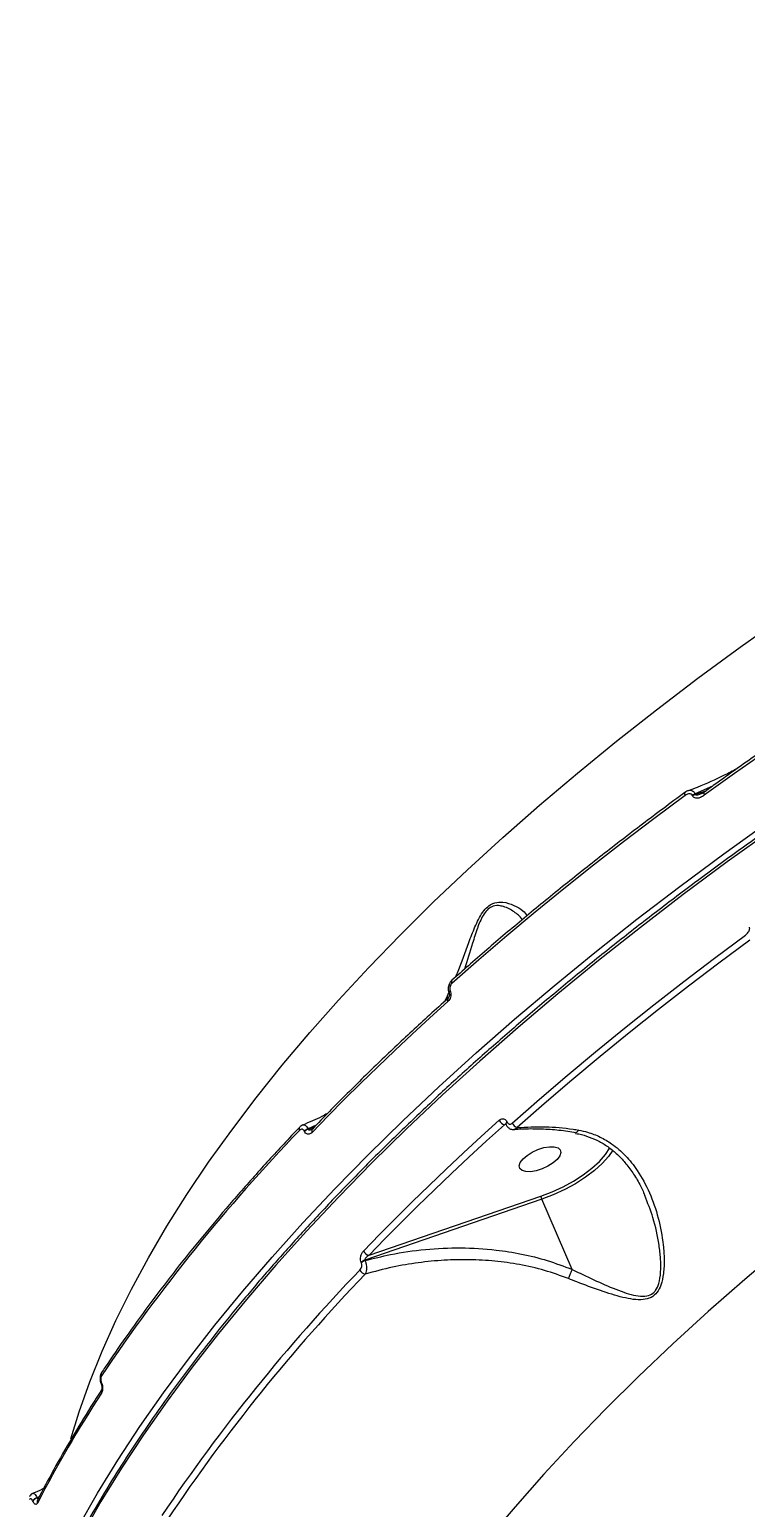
# Model space of a CAD drawing. Header units: millimetres. Extents: x -9609 to 9022, y -7175 to 8108.
# Drawn here: x -4910.8 to -4766.4, y 4353.9 to 4652 of the extents above; entities that cross this region are included whole.
import ezdxf

# ---------------------------------------------------------------- set-up
doc = ezdxf.new("R2010")
doc.units = ezdxf.units.MM
for name, color, linetype in [('DIKOM_ОБЪЕКТ', 7, 'Continuous'), ('DIKOM_РАЗМЕР_ЗОНА', 7, 'Continuous'), ('DIKOM_РАЗМЕР_ОБЪЕКТА', 7, 'Continuous')]:
    doc.layers.add(name, color=color, linetype=linetype)
doc.styles.add('style1', font='arial.ttf', dxfattribs={"width": 0.8})
doc.dimstyles.new('1-50', dxfattribs={"dimtxt": 300, "dimasz": 200, "dimexe": 100, "dimexo": 0, "dimgap": 100, "dimtad": 1, "dimtxsty": 'style1', "dimcen": 200, "dimclrd": 7, "dimclre": 7, "dimclrt": 7, "dimadec": 1, "dimazin": 2, "dimtfac": 1, "dimtmove": 0, "dimatfit": 2, "dimfxl": 0, "dimlwd": 25, "dimlwe": 18, "dimarcsym": 0})

# ---------------------------------------------------------------- blocks, each defined once
blk = doc.blocks.new('*D10')
at = {"layer": 'Defpoints', "color": 0, "transparency": 16777216}
for p in [(-405.54, 6589.16), (-8044.66, -3492.79), (424.09, -3492.79)]:
    blk.add_point(p, dxfattribs=at)
at = {"layer": 'DIKOM_РАЗМЕР_ОБЪЕКТА', "color": 7, "lineweight": 18, "transparency": 16777216}
for p, q in [((-405.54, 6589.16), (-8144.66, 6589.16)), ((424.09, -3492.79), (-8144.66, -3492.79))]:
    blk.add_line(p, q, dxfattribs=at)
at = {"layer": 'DIKOM_РАЗМЕР_ОБЪЕКТА', "color": 7, "lineweight": 25, "transparency": 16777216}
blk.add_line((-8044.66, 6389.16), (-8044.66, -3292.79), dxfattribs=at)
at = {"layer": 'DIKOM_РАЗМЕР_ОБЪЕКТА', "color": 7, "transparency": 16777216}
for points in [[(-8077.99, 6389.16), (-8011.32, 6389.16), (-8044.66, 6589.16)], [(-8077.99, -3292.79), (-8011.32, -3292.79), (-8044.66, -3492.79)]]:
    blk.add_solid(points, dxfattribs=at)
at = {"layer": 'DIKOM_РАЗМЕР_ОБЪЕКТА', "color": 7, "transparency": 16777216, "insert": (-8297.83, 1541.5), "char_height": 300, "attachment_point": 5, "rotation": 90, "style": 'style1'}
blk.add_mtext('10100', dxfattribs=at)
blk = doc.blocks.new('*D13')
at = {"layer": 'Defpoints', "color": 0, "transparency": 16777216}
for p in [(-4933.28, 8107.63), (-9158.98, -4977.79), (-1652.91, -4977.79)]:
    blk.add_point(p, dxfattribs=at)
at = {"layer": 'DIKOM_РАЗМЕР_ЗОНА', "color": 7, "lineweight": 18, "transparency": 16777216}
for p, q in [((-4933.28, 8107.63), (-9258.98, 8107.63)), ((-1652.91, -4977.79), (-9258.98, -4977.79))]:
    blk.add_line(p, q, dxfattribs=at)
at = {"layer": 'DIKOM_РАЗМЕР_ЗОНА', "color": 7, "lineweight": 25, "transparency": 16777216}
blk.add_line((-9158.98, 7907.63), (-9158.98, -4777.79), dxfattribs=at)
at = {"layer": 'DIKOM_РАЗМЕР_ЗОНА', "color": 7, "transparency": 16777216}
for points in [[(-9192.32, 7907.63), (-9125.65, 7907.63), (-9158.98, 8107.63)], [(-9192.32, -4777.79), (-9125.65, -4777.79), (-9158.98, -4977.79)]]:
    blk.add_solid(points, dxfattribs=at)
at = {"layer": 'DIKOM_РАЗМЕР_ЗОНА', "color": 7, "transparency": 16777216, "insert": (-9412.26, 1541.5), "char_height": 300, "attachment_point": 5, "rotation": 90, "style": 'style1'}
blk.add_mtext('13100', dxfattribs=at)

msp = doc.modelspace()

# ---------------------------------------------------------------- linework, layer by layer
at = {"layer": 'DIKOM_ОБЪЕКТ', "color": 7, "linetype": 'Continuous', "lineweight": 15}
for p, q in [((-4773.014, 4499.393), (-4776.529, 4497.837)), ((-4777.047, 4497.446), (-4777.09, 4497.547)), ((-4776.529, 4497.837), (-4776.485, 4497.736)), ((-4776.485, 4497.736), (-4774.222, 4498.519)), ((-4826.639, 4456.739), (-4826.198, 4457.77)), ((-4825.947, 4458.105), (-4825.935, 4458.077)), ((-4827.015, 4456.029), (-4826.639, 4456.739)), ((-4826.171, 4457.627), (-4826.16, 4457.6)), ((-4852.986, 4431.019), (-4854.628, 4430.268)), ((-4814.691, 4431.145), (-4814.988, 4431.102)), ((-4814.722, 4431.191), (-4814.711, 4431.163)), ((-4814.497, 4431.668), (-4814.486, 4431.641)), ((-4855.342, 4429.73), (-4855.379, 4429.816)), ((-4854.628, 4430.268), (-4854.591, 4430.182)), ((-4854.591, 4430.182), (-4853.4, 4430.592)), ((-4807.485, 4416.049), (-4843.153, 4403.772)), ((-4842.317, 4404.768), (-4807.668, 4416.695)), ((-4801.352, 4401.887), (-4807.485, 4416.049)), ((-4843.868, 4403.235), (-4843.905, 4403.32)), ((-4843.153, 4403.772), (-4843.116, 4403.687)), ((-4896.364, 4378.758), (-4896.345, 4378.712)), ((-4896.307, 4379.047), (-4896.287, 4379.001)), ((-4910.171, 4355.145), (-4910.199, 4355.211)), ((-4908.818, 4356.098), (-4909.313, 4355.842)), ((-4909.313, 4355.842), (-4909.285, 4355.776)), ((-4909.285, 4355.776), (-4908.922, 4355.9))]:
    msp.add_line(p, q, dxfattribs=at)
at = {"layer": 'DIKOM_ОБЪЕКТ', "color": 7, "linetype": 'Continuous', "lineweight": 15, "flags": 128}
for points in [[(-4902.484, 4367.692), (-4900.809, 4373.17), (-4898.661, 4379.243), (-4896.19, 4385.39), (-4893.396, 4391.606), (-4890.283, 4397.885), (-4886.853, 4404.221), (-4883.11, 4410.608), (-4879.058, 4417.04), (-4874.699, 4423.512), (-4870.038, 4430.017), (-4865.079, 4436.548), (-4859.827, 4443.101), (-4854.287, 4449.669), (-4848.464, 4456.246), (-4842.364, 4462.825), (-4835.991, 4469.401), (-4829.353, 4475.968), (-4822.454, 4482.519), (-4815.302, 4489.048), (-4807.903, 4495.55), (-4800.264, 4502.018), (-4792.392, 4508.445), (-4784.295, 4514.828), (-4775.98, 4521.158), (-4767.455, 4527.431), (-4758.727, 4533.64)], [(-4723.513, 4531.682), (-4730.186, 4527.543), (-4736.785, 4523.364), (-4743.306, 4519.147), (-4749.748, 4514.894), (-4756.109, 4510.605), (-4762.385, 4506.284), (-4768.574, 4501.931), (-4774.674, 4497.548)], [(-4778.568, 4497.484), (-4784.835, 4492.83), (-4790.998, 4488.148), (-4797.052, 4483.439), (-4802.996, 4478.706), (-4808.828, 4473.951), (-4814.544, 4469.175), (-4820.142, 4464.38), (-4825.621, 4459.569)], [(-4778.581, 4498.119), (-4778.62, 4498.079), (-4778.656, 4498), (-4778.67, 4497.897), (-4778.658, 4497.774), (-4778.625, 4497.635), (-4778.568, 4497.484)], [(-4774.689, 4498.18), (-4774.717, 4498.155), (-4774.759, 4498.079), (-4774.776, 4497.976), (-4774.766, 4497.85), (-4774.732, 4497.705), (-4774.674, 4497.548)], [(-4900.952, 4350.056), (-4897.124, 4356.724), (-4892.986, 4363.438), (-4888.541, 4370.194), (-4883.795, 4376.985), (-4878.751, 4383.806), (-4873.412, 4390.651), (-4867.785, 4397.514), (-4861.872, 4404.389), (-4855.68, 4411.271), (-4849.212, 4418.153), (-4842.476, 4425.031), (-4835.476, 4431.898), (-4828.219, 4438.748), (-4820.71, 4445.576), (-4812.956, 4452.375), (-4804.964, 4459.141), (-4796.74, 4465.868), (-4788.29, 4472.549), (-4779.623, 4479.179), (-4770.746, 4485.753), (-4761.666, 4492.265)], [(-4760.95, 4490.614), (-4770.031, 4484.102), (-4778.909, 4477.528), (-4787.576, 4470.898), (-4796.025, 4464.217), (-4804.249, 4457.491), (-4812.242, 4450.725), (-4819.995, 4443.925), (-4827.504, 4437.097), (-4834.762, 4430.247), (-4841.761, 4423.38), (-4848.498, 4416.503), (-4854.964, 4409.62), (-4861.157, 4402.738), (-4867.069, 4395.863), (-4872.698, 4389), (-4878.036, 4382.156), (-4883.081, 4375.335), (-4887.827, 4368.544), (-4892.27, 4361.788), (-4896.408, 4355.073), (-4900.237, 4348.405)], [(-4813.425, 4431.41), (-4807.947, 4436.221), (-4802.348, 4441.016), (-4796.632, 4445.792), (-4790.801, 4450.547), (-4784.857, 4455.28), (-4778.802, 4459.989), (-4772.64, 4464.671), (-4766.373, 4469.325)], [(-4765.479, 4468.343), (-4771.734, 4463.699), (-4777.882, 4459.028), (-4783.923, 4454.329), (-4789.854, 4449.606), (-4795.673, 4444.861), (-4801.377, 4440.096), (-4806.962, 4435.312), (-4812.429, 4430.512)], [(-4680.535, 4462.074), (-4689.988, 4456.176), (-4699.273, 4450.192), (-4708.381, 4444.127), (-4717.303, 4437.987), (-4726.03, 4431.778), (-4734.555, 4425.505), (-4742.871, 4419.175), (-4750.967, 4412.793), (-4758.839, 4406.365), (-4766.478, 4399.897), (-4773.876, 4393.396), (-4781.029, 4386.866), (-4787.927, 4380.315), (-4794.565, 4373.749), (-4800.939, 4367.173), (-4807.039, 4360.593), (-4812.863, 4354.016), (-4818.403, 4347.448)], [(-4826.158, 4457.596), (-4826.176, 4457.685), (-4826.147, 4457.808), (-4826.065, 4457.941), (-4825.935, 4458.077)], [(-4826.406, 4455.938), (-4830.037, 4452.654), (-4833.61, 4449.365), (-4837.125, 4446.07), (-4840.58, 4442.771), (-4843.976, 4439.468), (-4847.312, 4436.162), (-4850.587, 4432.853), (-4853.8, 4429.542)], [(-4843.435, 4405.609), (-4840.222, 4408.919), (-4836.947, 4412.228), (-4833.612, 4415.534), (-4830.216, 4418.837), (-4826.76, 4422.136), (-4823.244, 4425.431), (-4819.672, 4428.721), (-4816.041, 4432.005)], [(-4814.988, 4431.102), (-4818.61, 4427.825), (-4822.175, 4424.544), (-4825.682, 4421.257), (-4829.129, 4417.965), (-4832.517, 4414.67), (-4835.845, 4411.372), (-4839.112, 4408.071), (-4842.317, 4404.768)], [(-4853.75, 4430.231), (-4853.759, 4430.222), (-4853.761, 4430.221)], [(-4807.049, 4426.464), (-4805.916, 4426.655), (-4804.937, 4426.642), (-4804.191, 4426.426), (-4803.738, 4426.024), (-4803.616, 4425.469), (-4803.834, 4424.805), (-4804.375, 4424.088), (-4805.194, 4423.374), (-4806.226, 4422.721), (-4807.387, 4422.183), (-4808.582, 4421.804), (-4809.715, 4421.612), (-4810.694, 4421.626), (-4811.441, 4421.842), (-4811.893, 4422.244), (-4812.015, 4422.799), (-4811.796, 4423.462), (-4811.256, 4424.18), (-4810.436, 4424.894), (-4809.405, 4425.546), (-4808.245, 4426.084), (-4807.049, 4426.464)], [(-4807.668, 4416.695), (-4805.392, 4417.563), (-4803.172, 4418.585), (-4801.061, 4419.737), (-4799.108, 4420.992), (-4797.358, 4422.32), (-4795.853, 4423.691), (-4794.627, 4425.072), (-4793.718, 4426.419)], [(-4793.147, 4425.992), (-4794.036, 4424.689), (-4795.3, 4423.265), (-4796.852, 4421.852), (-4798.657, 4420.482), (-4800.671, 4419.188), (-4802.848, 4418), (-4805.137, 4416.945), (-4807.485, 4416.049)]]:
    msp.add_lwpolyline(points, dxfattribs=at)
at = {"layer": 'DIKOM_ОБЪЕКТ', "color": 7, "linetype": 'Continuous', "lineweight": 15}
for centre, radius, start, end in [((-4775.828, 4495.789), 2.164, 108.89412, 125.68582), ((-4775.777, 4495.671), 2.183, 108.91864, 125.58693), ((-4825.705, 4457.698), 0.473, 120.7887, 188.21638), ((-4825.138, 4459.884), 0.576, 142.36145, 213.0477), ((-4825.935, 4456.253), 0.566, 141.47593, 213.77582), ((-4814.631, 4432.584), 1.525, 202.32675, 256.44101), ((-4814.261, 4431.265), 0.467, 120.3905, 189.58039), ((-4814.246, 4431.236), 0.47, 120.6638, 188.69354), ((-4811.973, 4432.02), 1.575, 202.76181, 253.17106), ((-4595.659, 4178.726), 362.037, 136.06194, 146.14144), ((-4855.842, 4430.247), 0.602, 142.2158, 211.02886), ((-4854.017, 4428.402), 1.963, 108.12055, 133.93185), ((-4853.989, 4428.331), 1.947, 108.01175, 134.04066), ((-4853.253, 4429.851), 0.628, 143.95872, 209.44151), ((-4805.485, 4416.966), 2.2, 187.07843, 204.61231), ((-4842.151, 4406.153), 1.394, 202.97411, 263.16691), ((-4583.464, 4150.568), 362.036, 136.0619, 146.14144), ((-4842.864, 4402.34), 1.415, 203.42152, 260.48145), ((-4842.551, 4401.921), 1.947, 108.01175, 134.04066), ((-4842.518, 4401.842), 1.94, 107.96406, 134.08834), ((-4582.907, 4150.232), 361.325, 136.06284, 146.13995), ((-4895.686, 4380.739), 0.686, 149.17423, 206.50889), ((-4896.063, 4378.847), 0.315, 140.67693, 195.4099), ((-4895.682, 4377.236), 0.686, 149.35175, 206.48557), ((-4896.053, 4378.805), 0.306, 139.99563, 198.21252), ((-4691.782, 4243.044), 244.442, 146.78919, 152.80487), ((-4908.877, 4354.292), 1.61, 105.71532, 145.19323), ((-4908.852, 4354.23), 1.605, 105.65293, 145.25306), ((-4908.554, 4355.067), 0.717, 154.29477, 205.35174)]:
    msp.add_arc(centre, radius, start, end, dxfattribs=at)
for points, knots in [([(-4660.88, 4551.704), (-4662.655, 4550.783), (-4667.801, 4548.11), (-4676.24, 4543.606), (-4686.155, 4538.163), (-4695.952, 4532.623), (-4705.623, 4526.992), (-4715.162, 4521.273), (-4724.562, 4515.472), (-4733.813, 4509.591), (-4742.912, 4503.637), (-4751.849, 4497.612), (-4760.619, 4491.522), (-4769.215, 4485.371), (-4777.632, 4479.164), (-4785.86, 4472.904), (-4793.897, 4466.599), (-4801.733, 4460.251), (-4809.366, 4453.866), (-4816.787, 4447.447), (-4823.993, 4441.001), (-4830.977, 4434.532), (-4837.733, 4428.044), (-4844.258, 4421.544), (-4850.545, 4415.034), (-4856.593, 4408.521), (-4862.393, 4402.008), (-4867.942, 4395.501), (-4873.236, 4389.005), (-4878.272, 4382.525), (-4883.046, 4376.065), (-4887.553, 4369.63), (-4891.789, 4363.224), (-4895.755, 4356.854), (-4899.442, 4350.522), (-4902.851, 4344.235), (-4905.978, 4337.997), (-4908.821, 4331.812), (-4911.377, 4325.685), (-4913.645, 4319.622), (-4915.624, 4313.625), (-4917.309, 4307.701), (-4918.702, 4301.854), (-4919.797, 4296.088), (-4920.605, 4290.407), (-4921.097, 4284.822), (-4921.313, 4280.191), (-4921.246, 4277.463), (-4921.223, 4276.529)], [0, 0, 0, 0, 0.0116795, 0.0338703, 0.0560613, 0.0782522, 0.1004441, 0.1226364, 0.1448299, 0.1670225, 0.1892158, 0.2114088, 0.233603, 0.2557983, 0.2779944, 0.3001896, 0.322387, 0.3445836, 0.3667818, 0.3889806, 0.4111812, 0.4333819, 0.4555833, 0.4777861, 0.4999891, 0.5221946, 0.5444005, 0.5666071, 0.5888151, 0.6110245, 0.6332353, 0.6554466, 0.6776586, 0.6998723, 0.7220854, 0.7442993, 0.7665131, 0.7887261, 0.8109374, 0.8331467, 0.8553532, 0.8775553, 0.8997521, 0.9219422, 0.9441246, 0.9662975, 0.9884597, 1, 1, 1, 1]), ([(-4723.585, 4532.276), (-4725.235, 4531.259), (-4730.019, 4528.309), (-4737.826, 4523.365), (-4746.952, 4517.423), (-4755.916, 4511.409), (-4764.56, 4505.436), (-4770.781, 4501.012), (-4774.08, 4498.621), (-4774.689, 4498.18)], [0, 0, 0, 0, 0.092525, 0.2683186, 0.4441181, 0.6199244, 0.7957386, 0.9623012, 1, 1, 1, 1]), ([(-4768.089, 4502.898), (-4768.941, 4502.459), (-4771.548, 4501.114), (-4774.809, 4499.641), (-4777.256, 4498.702), (-4777.841, 4498.477)], [0, 0, 0, 0, 0.2700207, 0.8254147, 1, 1, 1, 1]), ([(-4778.581, 4498.119), (-4780.057, 4497.03), (-4784.337, 4493.872), (-4791.281, 4488.606), (-4799.343, 4482.306), (-4807.207, 4475.963), (-4814.863, 4469.582), (-4820.964, 4464.333), (-4824.491, 4461.212), (-4825.594, 4460.235)], [0, 0, 0, 0, 0.0879746, 0.2551549, 0.4223361, 0.5895309, 0.7567219, 0.9239191, 1, 1, 1, 1]), ([(-4777.875, 4498.512), (-4778.102, 4498.42), (-4778.354, 4498.318), (-4778.556, 4498.129), (-4778.576, 4498.11)], [0, 0, 0, 0, 0.90001617, 1, 1, 1, 1]), ([(-4777.09, 4497.547), (-4777.125, 4497.607), (-4777.196, 4497.728), (-4777.393, 4497.838), (-4777.698, 4497.877), (-4778.119, 4497.774), (-4778.413, 4497.584), (-4778.568, 4497.484)], [0, 0, 0, 0, 0.1189621, 0.2374691, 0.4125863, 0.6913012, 1, 1, 1, 1]), ([(-4777.854, 4498.513), (-4777.687, 4498.555), (-4777.395, 4498.627), (-4777.01, 4498.452), (-4776.725, 4498.194), (-4776.595, 4497.958), (-4776.529, 4497.837)], [0, 0, 0, 0, 0.3482478, 0.6067064, 0.7980765, 1, 1, 1, 1]), ([(-4774.674, 4497.548), (-4774.923, 4497.39), (-4775.401, 4497.087), (-4776.081, 4496.927), (-4776.57, 4496.993), (-4776.882, 4497.167), (-4776.992, 4497.353), (-4777.047, 4497.446)], [0, 0, 0, 0, 0.30881572, 0.59227081, 0.76962532, 0.88442256, 1, 1, 1, 1]), ([(-4776.485, 4497.736), (-4776.477, 4497.723), (-4776.459, 4497.694), (-4776.395, 4497.661), (-4776.225, 4497.63), (-4775.815, 4497.677), (-4775.469, 4497.824), (-4775.236, 4497.923)], [0, 0, 0, 0, 0.0374882, 0.0840596, 0.1683102, 0.4406987, 1, 1, 1, 1]), ([(-4774.698, 4498.199), (-4774.752, 4498.152), (-4774.949, 4497.978), (-4775.156, 4497.91), (-4775.305, 4497.86)], [0, 0, 0, 0, 0.2759791, 1, 1, 1, 1]), ([(-4824.867, 4460.877), (-4824.697, 4461.27), (-4823.74, 4463.473), (-4822.545, 4466.949), (-4821.187, 4470.492), (-4820.245, 4472.55), (-4819.406, 4473.995), (-4818.398, 4475.148), (-4817.118, 4475.916), (-4816.101, 4476.039), (-4814.637, 4475.948), (-4813.035, 4475.386), (-4811.314, 4474.387), (-4810.67, 4473.605), (-4810.395, 4473.271)], [0, 0, 0, 0, 0.040484, 0.2272931, 0.3263744, 0.37658, 0.4283852, 0.4783021, 0.5281685, 0.6059311, 0.6267072, 0.7605201, 0.8978359, 1, 1, 1, 1]), ([(-4811.364, 4472.463), (-4811.441, 4472.57), (-4811.898, 4473.202), (-4813.262, 4474.256), (-4814.776, 4475.031), (-4816.165, 4475.323), (-4817.095, 4475.338), (-4818.275, 4474.709), (-4819.142, 4473.672), (-4819.812, 4472.397), (-4820.212, 4471.407), (-4820.782, 4469.847), (-4821.679, 4466.93), (-4822.51, 4464.216), (-4823.036, 4462.493)], [0, 0, 0, 0, 0.0324972, 0.1924609, 0.351819, 0.375628, 0.4627712, 0.516671, 0.5703707, 0.6218431, 0.6736574, 0.6846565, 0.7998367, 1, 1, 1, 1]), ([(-4766.373, 4469.325), (-4766.167, 4469.502), (-4765.871, 4469.757), (-4765.611, 4470.212), (-4765.518, 4470.512), (-4765.508, 4470.76), (-4765.548, 4470.882), (-4765.566, 4470.936)], [0, 0, 0, 0, 0.4370973, 0.6289403, 0.7908916, 0.9060615, 1, 1, 1, 1]), ([(-4825.935, 4458.077), (-4825.91, 4458.013), (-4825.83, 4457.803), (-4825.778, 4457.374), (-4825.856, 4456.826), (-4826.067, 4456.305), (-4826.293, 4456.061), (-4826.406, 4455.938)], [0, 0, 0, 0, 0.0930773, 0.3038792, 0.5302525, 0.765211, 1, 1, 1, 1]), ([(-4825.585, 4460.222), (-4825.631, 4460.186), (-4825.86, 4460.011), (-4826.157, 4459.514), (-4826.364, 4458.783), (-4826.36, 4458.103), (-4826.202, 4457.762), (-4826.146, 4457.642)], [0, 0, 0, 0, 0.0646752, 0.31648527, 0.5984555, 0.8583569, 1, 1, 1, 1]), ([(-4825.621, 4459.569), (-4825.698, 4459.486), (-4825.852, 4459.319), (-4825.998, 4458.964), (-4826.053, 4458.587), (-4826.018, 4458.292), (-4825.963, 4458.148), (-4825.947, 4458.105)], [0, 0, 0, 0, 0.2336202, 0.4673458, 0.695615, 0.9088169, 1, 1, 1, 1]), ([(-4826.379, 4456.605), (-4827.634, 4455.474), (-4831.274, 4452.192), (-4837.131, 4446.742), (-4843.867, 4440.253), (-4849.386, 4434.743), (-4852.623, 4431.397), (-4853.761, 4430.221)], [0, 0, 0, 0, 0.1293173, 0.3750939, 0.6208752, 0.866677, 1, 1, 1, 1]), ([(-4826.639, 4456.739), (-4826.603, 4456.755), (-4826.49, 4456.806), (-4826.331, 4456.822), (-4826.223, 4456.832)], [0, 0, 0, 0, 0.3171403, 1, 1, 1, 1]), ([(-4826.161, 4457.595), (-4826.153, 4457.58), (-4826.135, 4457.542), (-4826.112, 4457.421), (-4826.104, 4457.259), (-4826.13, 4457.073), (-4826.19, 4456.878), (-4826.278, 4456.711), (-4826.359, 4456.624), (-4826.377, 4456.607), (-4826.378, 4456.606)], [0, 0, 0, 0, 0.0767725, 0.197911, 0.3157852, 0.4557401, 0.6139781, 0.7949911, 0.9894796, 1, 1, 1, 1]), ([(-4855.683, 4431.051), (-4855.835, 4430.982), (-4856.074, 4430.873), (-4856.242, 4430.67), (-4856.302, 4430.597)], [0, 0, 0, 0, 0.6371326, 1, 1, 1, 1]), ([(-4855.678, 4431.055), (-4855.589, 4431.075), (-4855.417, 4431.114), (-4855.135, 4430.968), (-4854.861, 4430.697), (-4854.706, 4430.412), (-4854.628, 4430.268)], [0, 0, 0, 0, 0.2611462, 0.5066007, 0.7506765, 1, 1, 1, 1]), ([(-4850.726, 4433.345), (-4851.105, 4433.14), (-4852.696, 4432.28), (-4854.384, 4431.574), (-4855.67, 4431.036)], [0, 0, 0, 0, 0.2377837, 1, 1, 1, 1]), ([(-4816.041, 4432.005), (-4815.941, 4432.081), (-4815.726, 4432.243), (-4815.364, 4432.323), (-4815.01, 4432.252), (-4814.7, 4432.037), (-4814.565, 4431.791), (-4814.497, 4431.668)], [0, 0, 0, 0, 0.1891566, 0.404564, 0.6068706, 0.8032926, 1, 1, 1, 1]), ([(-4814.704, 4431.201), (-4814.734, 4431.196), (-4814.832, 4431.18), (-4814.924, 4431.134), (-4814.988, 4431.102)], [0, 0, 0, 0, 0.30000054, 1, 1, 1, 1]), ([(-4814.758, 4431.252), (-4814.758, 4431.252), (-4814.767, 4431.257), (-4814.746, 4431.244), (-4814.728, 4431.2), (-4814.722, 4431.186)], [0, 0, 0, 0, 0.0249401, 0.7134889, 1, 1, 1, 1]), ([(-4814.7, 4431.17), (-4814.687, 4431.129), (-4814.603, 4430.88), (-4814.289, 4430.514), (-4813.756, 4430.196), (-4813.31, 4430.085), (-4813.09, 4430.141), (-4813.073, 4430.145)], [0, 0, 0, 0, 0.061304, 0.3718663, 0.6658985, 0.9754504, 1, 1, 1, 1]), ([(-4814.486, 4431.641), (-4814.44, 4431.557), (-4814.348, 4431.39), (-4814.137, 4431.244), (-4813.893, 4431.194), (-4813.644, 4431.247), (-4813.495, 4431.358), (-4813.425, 4431.41)], [0, 0, 0, 0, 0.1951445, 0.390022, 0.593331, 0.8108269, 1, 1, 1, 1]), ([(-4856.319, 4430.615), (-4857.398, 4429.473), (-4860.528, 4426.16), (-4865.524, 4420.675), (-4871.222, 4414.165), (-4876.663, 4407.662), (-4881.849, 4401.172), (-4886.776, 4394.7), (-4891.353, 4388.363), (-4894.461, 4383.833), (-4896.037, 4381.45), (-4896.275, 4381.091)], [0, 0, 0, 0, 0.0688386, 0.1996747, 0.330525, 0.4613797, 0.5922405, 0.723113, 0.853988, 0.9779819, 1, 1, 1, 1]), ([(-4855.379, 4429.816), (-4855.418, 4429.888), (-4855.495, 4430.033), (-4855.667, 4430.156), (-4855.865, 4430.201), (-4856.092, 4430.151), (-4856.257, 4430.038), (-4856.345, 4429.95), (-4856.358, 4429.937)], [0, 0, 0, 0, 0.16717107, 0.33433931, 0.50918632, 0.7131977, 0.9576349, 1, 1, 1, 1]), ([(-4853.8, 4429.542), (-4853.819, 4429.523), (-4853.958, 4429.384), (-4854.223, 4429.207), (-4854.584, 4429.132), (-4854.895, 4429.206), (-4855.161, 4429.397), (-4855.282, 4429.619), (-4855.342, 4429.73)], [0, 0, 0, 0, 0.0393166, 0.2872921, 0.4951435, 0.6709159, 0.8352456, 1, 1, 1, 1]), ([(-4854.591, 4430.182), (-4854.579, 4430.162), (-4854.555, 4430.123), (-4854.472, 4430.068), (-4854.321, 4430.042), (-4854.104, 4430.063), (-4853.947, 4430.114), (-4853.863, 4430.141)], [0, 0, 0, 0, 0.08973239, 0.17747626, 0.39461428, 0.67607665, 1, 1, 1, 1]), ([(-4853.756, 4430.237), (-4853.783, 4430.207), (-4853.848, 4430.136), (-4853.852, 4430.141), (-4853.853, 4430.144)], [0, 0, 0, 0, 0.41721894, 1, 1, 1, 1]), ([(-4812.429, 4430.512), (-4812.531, 4430.407), (-4812.73, 4430.204), (-4812.962, 4430.17), (-4813.074, 4430.154)], [0, 0, 0, 0, 0.5137737, 1, 1, 1, 1]), ([(-4813.07, 4430.126), (-4812.954, 4430.14), (-4811.728, 4430.285), (-4809.292, 4430.324), (-4805.785, 4430.204), (-4802.87, 4429.916), (-4801.132, 4429.586), (-4800.591, 4429.482)], [0, 0, 0, 0, 0.0291573, 0.3103134, 0.5916825, 0.8726844, 1, 1, 1, 1]), ([(-4812.429, 4430.512), (-4810.547, 4430.613), (-4806.856, 4430.811), (-4802.67, 4430.421), (-4800.436, 4430.069), (-4800.08, 4430.012)], [0, 0, 0, 0, 0.4665585, 0.9150097, 1, 1, 1, 1]), ([(-4800.08, 4430.012), (-4799.452, 4429.882), (-4797.932, 4429.566), (-4795.653, 4428.662), (-4793.048, 4427.127), (-4790.485, 4424.89), (-4787.867, 4421.597), (-4785.594, 4417.37), (-4783.847, 4412.266), (-4782.991, 4407.704), (-4782.729, 4403.941), (-4782.841, 4401.204), (-4783.299, 4398.895), (-4784.156, 4397.178), (-4785.405, 4396.118), (-4787.083, 4395.709), (-4789.017, 4395.811), (-4791.874, 4396.385), (-4795.644, 4397.582), (-4799.346, 4398.957), (-4801.53, 4399.829), (-4802.089, 4400.052)], [0, 0, 0, 0, 0.0311473, 0.0753792, 0.1207321, 0.1821141, 0.2453836, 0.3302601, 0.4176091, 0.5065783, 0.5523802, 0.598098, 0.6383974, 0.6670948, 0.6962083, 0.7286735, 0.7668198, 0.8059882, 0.887763, 0.9712462, 1, 1, 1, 1]), ([(-4800.633, 4429.329), (-4800.426, 4429.296), (-4799.475, 4429.149), (-4797.859, 4428.623), (-4795.812, 4427.74), (-4793.905, 4426.57), (-4792.197, 4425.149), (-4790.587, 4423.415), (-4789.066, 4421.393), (-4787.71, 4419.165), (-4786.993, 4417.576), (-4786.657, 4416.83)], [0, 0, 0, 0, 0.0311712, 0.1429592, 0.2580873, 0.3748731, 0.4908412, 0.6057969, 0.739015, 0.8775197, 1, 1, 1, 1]), ([(-4800.08, 4430.012), (-4800.089, 4429.993), (-4800.169, 4429.84), (-4800.326, 4429.617), (-4800.497, 4429.478), (-4800.575, 4429.525), (-4800.593, 4429.535)], [0, 0, 0, 0, 0.0560279, 0.4516855, 0.8775691, 1, 1, 1, 1]), ([(-4801.352, 4401.887), (-4800.817, 4401.628), (-4798.768, 4400.634), (-4795.251, 4399.002), (-4791.696, 4397.51), (-4788.963, 4396.677), (-4787.161, 4396.387), (-4785.653, 4396.618), (-4784.858, 4397.221), (-4784.272, 4397.975), (-4783.723, 4399.221), (-4783.428, 4401.44), (-4783.453, 4404.069), (-4783.888, 4407.779), (-4784.818, 4412.127), (-4786.109, 4415.344), (-4786.702, 4416.822)], [0, 0, 0, 0, 0.0447372, 0.1713348, 0.3000396, 0.3574923, 0.415985, 0.462478, 0.4965222, 0.5032322, 0.5439897, 0.6033596, 0.6715025, 0.7397731, 0.8804998, 1, 1, 1, 1]), ([(-4843.905, 4403.32), (-4843.928, 4403.38), (-4844.007, 4403.587), (-4844.059, 4404.007), (-4843.999, 4404.561), (-4843.802, 4405.145), (-4843.564, 4405.445), (-4843.435, 4405.609)], [0, 0, 0, 0, 0.0796284, 0.2757076, 0.4707403, 0.7105869, 1, 1, 1, 1]), ([(-4842.317, 4404.768), (-4842.452, 4404.683), (-4842.69, 4404.533), (-4842.961, 4404.277), (-4843.106, 4404.074), (-4843.162, 4403.933), (-4843.175, 4403.842), (-4843.16, 4403.793), (-4843.153, 4403.772)], [0, 0, 0, 0, 0.350969, 0.6183024, 0.802742, 0.8792892, 0.9492066, 1, 1, 1, 1]), ([(-4843.116, 4403.687), (-4841.421, 4404.115), (-4837.432, 4405.12), (-4830.963, 4406.033), (-4823.815, 4406.363), (-4817.311, 4405.979), (-4811.482, 4405.054), (-4806.315, 4403.795), (-4803.006, 4402.521), (-4801.351, 4401.884)], [0, 0, 0, 0, 0.123419, 0.2903455, 0.4577777, 0.6246106, 0.7465288, 0.8732845, 1, 1, 1, 1]), ([(-4844.162, 4401.777), (-4844.077, 4401.887), (-4843.925, 4402.081), (-4843.802, 4402.455), (-4843.767, 4402.8), (-4843.802, 4403.064), (-4843.852, 4403.195), (-4843.868, 4403.235)], [0, 0, 0, 0, 0.3024371, 0.5346644, 0.7254483, 0.9171434, 1, 1, 1, 1]), ([(-4843.116, 4403.687), (-4843.087, 4403.607), (-4842.992, 4403.344), (-4842.885, 4402.84), (-4842.836, 4402.184), (-4842.885, 4401.543), (-4843, 4401.143), (-4843.084, 4400.972), (-4843.098, 4400.944)], [0, 0, 0, 0, 0.0892054, 0.293633, 0.4895982, 0.7163741, 0.9546188, 1, 1, 1, 1]), ([(-4802.089, 4400.052), (-4803.681, 4400.633), (-4806.885, 4401.801), (-4811.883, 4402.922), (-4816.945, 4403.633), (-4822.022, 4403.917), (-4827.192, 4403.812), (-4832.39, 4403.303), (-4837.74, 4402.403), (-4841.263, 4401.444), (-4843.098, 4400.944)], [0, 0, 0, 0, 0.1236794, 0.2488909, 0.3689533, 0.4907435, 0.6125587, 0.7380657, 0.8635617, 1, 1, 1, 1]), ([(-4801.351, 4401.884), (-4801.449, 4401.694), (-4801.644, 4401.314), (-4801.878, 4400.729), (-4802.019, 4400.311), (-4802.072, 4400.113), (-4802.089, 4400.052)], [0, 0, 0, 0, 0.32532724, 0.65054617, 0.89258079, 1, 1, 1, 1]), ([(-4801.351, 4401.884), (-4801.351, 4401.884), (-4801.351, 4401.885), (-4801.351, 4401.886), (-4801.351, 4401.887), (-4801.352, 4401.887)], [0, 0, 0, 0, 0.2671209, 0.6375205, 1, 1, 1, 1]), ([(-4896.258, 4381.08), (-4896.298, 4381.029), (-4896.447, 4380.839), (-4896.573, 4380.372), (-4896.613, 4379.699), (-4896.527, 4379.105), (-4896.381, 4378.831), (-4896.349, 4378.771)], [0, 0, 0, 0, 0.0843402, 0.3132177, 0.6066677, 0.9133264, 1, 1, 1, 1]), ([(-4896.3, 4380.433), (-4896.337, 4380.362), (-4896.411, 4380.218), (-4896.46, 4379.909), (-4896.452, 4379.573), (-4896.395, 4379.272), (-4896.332, 4379.111), (-4896.307, 4379.047)], [0, 0, 0, 0, 0.2142209, 0.4284131, 0.6428397, 0.8576886, 1, 1, 1, 1]), ([(-4896.273, 4377.586), (-4896.996, 4376.466), (-4899.094, 4373.215), (-4902.354, 4367.861), (-4905.963, 4361.573), (-4908.127, 4357.432), (-4909.2, 4355.378)], [0, 0, 0, 0, 0.14988434, 0.43480513, 0.71973791, 1, 1, 1, 1]), ([(-4896.346, 4378.708), (-4896.333, 4378.678), (-4896.296, 4378.595), (-4896.245, 4378.4), (-4896.207, 4378.148), (-4896.206, 4377.901), (-4896.232, 4377.712), (-4896.257, 4377.614), (-4896.283, 4377.574), (-4896.275, 4377.584), (-4896.274, 4377.585)], [0, 0, 0, 0, 0.089293, 0.2409329, 0.4112917, 0.5904714, 0.7415996, 0.8712331, 0.9896135, 1, 1, 1, 1]), ([(-4896.287, 4379.001), (-4896.25, 4378.906), (-4896.158, 4378.666), (-4896.073, 4378.218), (-4896.061, 4377.715), (-4896.131, 4377.252), (-4896.242, 4377.037), (-4896.297, 4376.93)], [0, 0, 0, 0, 0.14077, 0.3552514, 0.570002, 0.7849378, 1, 1, 1, 1]), ([(-4910.175, 4356.702), (-4910.283, 4356.648), (-4910.512, 4356.533), (-4910.722, 4356.295), (-4910.795, 4356.127), (-4910.816, 4356.076)], [0, 0, 0, 0, 0.3841882, 0.815671, 1, 1, 1, 1]), ([(-4907.957, 4357.718), (-4908.072, 4357.657), (-4908.786, 4357.281), (-4909.55, 4356.986), (-4910.191, 4356.738)], [0, 0, 0, 0, 0.1605777, 1, 1, 1, 1]), ([(-4910.169, 4356.686), (-4910.138, 4356.705), (-4910.049, 4356.76), (-4909.841, 4356.631), (-4909.575, 4356.335), (-4909.401, 4356.007), (-4909.313, 4355.842)], [0, 0, 0, 0, 0.1503478, 0.4328201, 0.7161138, 1, 1, 1, 1]), ([(-4910.199, 4355.211), (-4910.241, 4355.294), (-4910.323, 4355.46), (-4910.472, 4355.607), (-4910.616, 4355.656), (-4910.742, 4355.607), (-4910.802, 4355.509), (-4910.829, 4355.466)], [0, 0, 0, 0, 0.2040119, 0.4081747, 0.6135381, 0.8266456, 1, 1, 1, 1]), ([(-4909.202, 4354.759), (-4909.244, 4354.692), (-4909.339, 4354.542), (-4909.534, 4354.468), (-4909.758, 4354.545), (-4909.983, 4354.769), (-4910.108, 4355.02), (-4910.171, 4355.145)], [0, 0, 0, 0, 0.1741764, 0.3895786, 0.595865, 0.7979434, 1, 1, 1, 1]), ([(-4909.285, 4355.776), (-4909.266, 4355.741), (-4909.243, 4355.699), (-4909.176, 4355.638), (-4909.087, 4355.595), (-4908.971, 4355.589), (-4908.903, 4355.618), (-4908.88, 4355.628)], [0, 0, 0, 0, 0.2155051, 0.2621045, 0.5406468, 0.8521447, 1, 1, 1, 1])]:
    msp.add_open_spline(points, degree=3, knots=knots, dxfattribs=at)

# ---------------------------------------------------------------- dimensions: what is measured, and where the dimension line sits
at = {"layer": 'DIKOM_РАЗМЕР_ЗОНА'}
dim = msp.add_linear_dim(base=(-9158.984, -4977.788), p1=(-4933.276, 8107.631), p2=(-1652.914, -4977.788), angle=90, text='13100', dimstyle='1-50', dxfattribs=at)
dim.commit()
dim.dimension.update_dxf_attribs({"geometry": '*D13', "text_midpoint": (-9158.984, 1541.499), "dimtype": 160})
at = {"layer": 'DIKOM_РАЗМЕР_ОБЪЕКТА'}
dim = msp.add_linear_dim(base=(-8044.657, -3492.788), p1=(-405.539, 6589.161), p2=(424.086, -3492.788), angle=90, text='10100', dimstyle='1-50', dxfattribs=at)
dim.commit()
dim.dimension.update_dxf_attribs({"geometry": '*D10', "text_midpoint": (-8044.657, 1541.499), "dimtype": 160})

doc.saveas('drawing.dxf')
